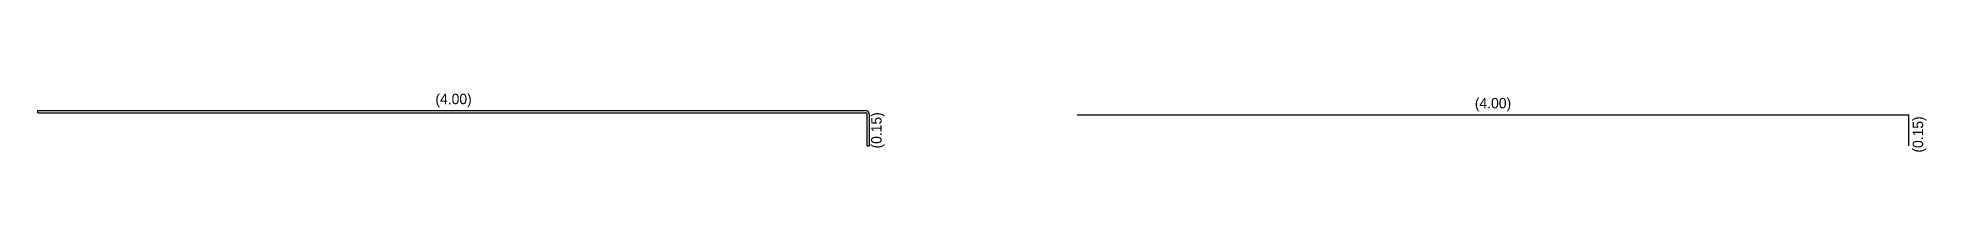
# Model space of a CAD drawing. Header units: metres. Extents: x 5 to 14.08, y 4.97 to 5.25.
import ezdxf
from ezdxf.enums import TextEntityAlignment as Align

# ---------------------------------------------------------------- set-up
doc = ezdxf.new("R2010")
doc.units = ezdxf.units.M

msp = doc.modelspace()

# ---------------------------------------------------------------- linework, layer by layer
for p, q in [((5, 5.17), (8.98, 5.17)), ((5, 5.16), (5, 5.17)), ((5, 5.16), (8.98, 5.16)), ((8.99, 5), (8.99, 5.15)), ((9, 5), (9, 5.15)), ((10, 5.15), (14, 5.15)), ((14, 5), (14, 5.15)), ((8.99, 5), (9, 5))]:
    msp.add_line(p, q)
for radius in [0.02, 0.01]:
    msp.add_arc((8.98, 5.15), radius, 0, 90)

# ---------------------------------------------------------------- texts
for p in [(7, 5.22), (12, 5.2)]:
    msp.add_text('(4.00)', height=0.05).set_placement(p, align=Align.MIDDLE)
for p in [(9.04, 5.075), (14.05, 5.055)]:
    msp.add_text('(0.15)', height=0.05, rotation=90).set_placement(p, align=Align.MIDDLE)

doc.saveas('drawing.dxf')
